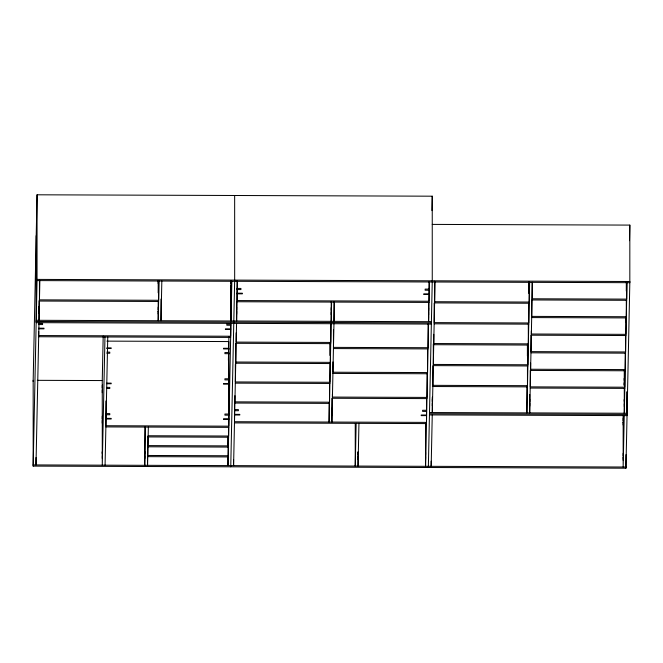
<?xml version="1.0" encoding="UTF-8"?>
<svg xmlns="http://www.w3.org/2000/svg" width="663" height="663" viewBox="0 0 663 663"><rect width="100%" height="100%" fill="white"/><g stroke="black" fill="none" stroke-linecap="round" stroke-linejoin="round"><path stroke-width="0.99" d="M228.785 380.206L228.793 379.684M228.776 353.976L228.785 353.097M228.785 349.401L228.785 348.871M426.483 415.875L426.475 415.668M426.475 412.046L426.483 411.027M228.776 353.503L228.776 354.117M426.483 411.64L426.475 411.217M228.793 384.01L228.793 384.573M230.674 294.869L230.674 294.19M228.785 384.034L228.785 384.772M33.15 381.498L37.062 194.798L432.243 196.19L432.259 280.805L428.348 467.506M33.167 466.106L37.078 279.405L629.85 281.502L625.938 468.202L33.167 466.106L33.175 380.313M39.026 313.574L39.067 310.698L39.067 311.337M39.026 309.306L39.059 306.53L39.059 307.665M38.976 322.674L35.993 464.929L35.993 457.561M39.855 280.598L39.026 320.304L39.018 300.695M103.188 336.1L102.251 380.554L102.276 465.169L104.961 336.978M102.251 387.921L102.301 385.054M102.259 392.687L102.293 389.91M102.259 418.917L102.293 416.14M102.259 423.176L102.309 420.309M102.268 453.036L102.309 451.395M102.276 458.431L102.317 455.564M102.268 454.172L102.309 452.522M105.077 465.177L107.762 336.986M144.741 454.321L144.783 451.544M144.749 458.581L144.791 455.713M145.545 427.055L144.749 465.318L144.741 427.138M148.346 427.063L147.551 465.327L147.542 456.045M158.192 283.499L158.225 280.722M158.2 309.729L158.233 306.952M158.2 313.997L158.25 311.121L158.25 311.759M159.029 281.021L158.2 320.726L158.2 301.118M161.83 281.029L161.001 320.735L160.993 299.071M228.395 360.382L228.892 336.671M230.923 287.767L230.956 284.991M230.906 283.598L230.956 280.731L231.014 320.983L231.843 281.278M230.923 312.87L230.964 311.22M231.014 308.859L231.047 307.209L231.014 309.986M227.981 458.879L228.031 456.641M230.915 318.853L230.964 315.986M231.014 314.254L231.055 311.378L231.055 312.016M230.964 323.353L227.981 465.617L227.981 456.326M230.757 466.81L234.669 280.101L234.652 195.494M236.608 310.002L236.65 307.234M236.616 314.27L236.658 311.403M236.567 323.37L233.583 465.633L233.583 459.442M237.445 281.294L236.616 321.008L236.608 301.4M331.21 314.602L331.251 311.734M331.21 310.342L331.243 307.566M331.16 323.71L329.097 422.049L329.097 402.449M331.616 302.079L331.21 321.34L331.202 301.731M331.898 411.06L331.931 408.292M331.898 415.328L331.948 412.461M333.961 323.718L331.898 422.066L331.898 398.33M334.409 302.088L334.011 321.348L334.003 301.748M356.147 423.334L355.252 466.064L355.244 423.756M358.045 455.075L358.086 452.299M358.053 459.343L358.095 456.467M358.948 423.342L358.053 466.072L358.045 451.627M425.571 459.583L425.621 456.708M425.571 455.315L425.605 452.539M428.555 316.682L428.505 319.549L428.505 318.92M428.605 314.95L428.555 311.925M428.605 310.682L428.638 307.914M428.555 324.05L425.571 466.313L425.563 422.977M429.433 281.974L428.605 321.688L428.596 302.079M431.936 210.61L432.243 196.19M432.301 401.554L432.334 398.786M432.301 405.822L432.342 402.955M432.251 414.922L431.174 466.329L431.174 461.175M435.036 281.999L432.301 412.56L432.301 397.17M529.629 282.33L526.894 412.892L526.886 386.231M529.696 401.902L529.729 399.134M529.696 406.17L529.737 403.303M532.43 282.339L529.696 412.9L529.687 394.444M623.154 425.024L623.203 422.157L623.203 422.787M623.154 420.756L623.187 417.988M624.281 384.714L624.331 382.485L624.281 385.352M624.281 381.084L624.314 378.316L624.314 379.443M623.162 456.011L623.195 453.243M624.289 402.242L624.322 399.466L624.322 400.593M623.162 460.279L623.212 457.412L623.212 458.042M624.289 406.502L624.339 403.634L624.339 404.273M624.239 415.602L623.162 467.009L623.154 415.419M627.024 282.678L624.289 413.24L624.281 388.626M629.51 240.677L629.833 225.097L432.243 224.401M228.793 384.126L223.514 384.159L223.514 383.529L228.801 383.546M426.483 415.61L421.204 415.643L421.204 415.013L426.491 415.03M237.039 288.43L240.926 288.446L240.926 289.574L237.039 289.557M429.027 289.109L425.14 289.101L425.14 290.228L429.027 290.237M237.039 293.187L242.335 293.212L242.335 293.842L237.039 293.825M429.027 293.875L423.74 293.85L423.74 294.488L429.027 294.505M532.058 299.958L626.659 300.298M39.432 301.043L158.606 301.466M237.014 301.74L429.011 302.419M434.596 302.9L529.19 303.24M531.693 317.577L626.286 317.917M36.225 320.295L431.406 321.696M36.2 321.48L431.381 322.881M434.157 323.809L528.751 324.141M431.356 324.058L36.175 322.657L36.208 235.68M38.703 323.428L42.589 323.445L42.589 324.572L38.703 324.555M230.691 324.108L226.804 324.091L226.804 325.226L230.691 325.235M38.703 328.185L43.99 328.21L43.99 328.84L38.703 328.823M230.691 328.865L225.403 328.848L225.403 329.486L230.691 329.503M531.32 335.196L625.913 335.536M38.678 336.738L230.666 337.417M106.917 341.13L228.793 341.561L228.81 426.168L105.898 425.729L105.898 400.966M236.144 343.293L330.746 343.625M433.726 344.71L528.32 345.05M106.76 347.86L111.169 347.876L111.169 348.506L106.76 348.498M228.793 348.29L223.506 348.274L223.506 348.912L228.793 348.929M333.439 348.564L428.033 348.904M530.955 352.815L625.549 353.155M106.859 352.128L109.776 352.136L109.776 353.263L106.859 353.255M228.793 352.559L224.906 352.542L224.906 353.669L228.793 353.686M235.73 363.208L330.323 363.548M433.287 365.62L527.881 365.951M530.582 370.435L625.176 370.766M332.917 373.418L427.511 373.75M228.801 378.788L224.906 378.772L224.906 379.899L228.801 379.916M37.31 380.33L102.483 380.562M235.315 383.131L329.909 383.463M106.768 383.115L111.177 383.131L111.177 383.761L106.768 383.744M432.848 386.521L527.441 386.861M530.218 388.054L624.811 388.385M106.867 387.383L109.785 387.391L109.785 388.518L106.867 388.51M332.395 398.264L426.989 398.604M234.893 403.046L329.486 403.386M234.503 409.593L238.39 409.601L238.39 410.728L234.503 410.72M426.491 410.273L422.604 410.256L422.604 411.383L426.491 411.4M429.5 412.543L627.09 413.248M429.475 413.729L627.065 414.433L627.082 391.709M105.898 413.604L109.785 413.621L109.785 414.748L105.898 414.731M228.81 414.043L224.914 414.027L224.914 415.154L228.81 415.171M234.503 414.35L239.791 414.367L239.791 415.005L234.503 414.988M429.45 414.914L627.041 415.618L627.032 391.883M105.898 418.361L111.185 418.386L111.185 419.016L105.898 418.999M228.81 418.801L223.522 418.784L223.522 419.414L228.81 419.439M234.478 422.903L426.466 423.582M105.873 426.914L228.785 427.353M148.164 435.748L228.602 436.03L228.602 427.776M148.139 436.925L228.578 437.215M228.395 445.892L147.965 445.602L147.957 436.32M147.94 446.787L228.37 447.077L228.395 436.602M147.733 456.65L228.163 456.931M33.191 464.92L625.963 467.025M228.793 379.543L228.785 380.347M629.833 225.097L629.825 282.687L37.053 280.59L37.062 194.798M626.676 281.676L626.684 299.112L532.082 298.781L532.082 282.372M626.303 281.858L626.303 291.09M626.311 300.322L626.311 316.732L531.718 316.392L531.709 299.983M625.938 317.942L625.938 334.351L531.345 334.011L531.345 330.936M625.913 318.099L625.913 322.201M625.963 454.644L625.938 468.202M625.565 318.124L625.54 322.384M625.565 335.561L625.574 351.97L530.98 351.63L530.972 335.221M625.201 353.18L625.201 369.589L530.607 369.25L530.607 363.1M624.803 369.929L624.836 387.209L530.243 386.869L530.234 370.46M624.281 370.161L624.231 385.684M529.19 281.7L529.215 302.055L434.621 301.723L434.621 281.211M528.767 281.941L528.751 293.377M528.776 302.452L528.776 322.964L434.182 322.624L434.182 303.14M528.312 323.511L528.345 343.865L433.751 343.533L433.743 334.301M527.897 344.263L527.905 364.774L433.312 364.435L433.304 343.923M527.458 344.652L527.458 355.932M527.458 365.164L527.466 385.675L432.873 385.344L432.864 365.852M527.433 344.81L527.433 356.089M429.027 281.634L429.036 301.242L237.039 300.563L237.039 280.955M428.513 313.566L428.513 314.693M428.049 323.983L428.058 347.719L333.464 347.379L333.456 329.842M427.511 347.959L427.536 372.565L332.942 372.233L332.942 361.915M427.013 373.683L427.013 397.419L332.42 397.079L332.42 393.988M426.491 397.634L426.491 422.397L234.503 421.718L234.503 403.145M330.762 322.84L330.771 342.44L236.169 342.108L236.169 332.818M330.348 342.754L330.348 362.363L235.755 362.023L235.755 343.451M329.925 343.069L329.925 355.451M329.925 362.678L329.934 382.278L235.34 381.946L235.332 364.401M329.511 382.592L329.511 402.201L234.917 401.861L234.917 395.67M230.683 288.77L230.691 319.723M230.691 322.823L230.691 336.232L38.703 335.553L38.703 331.425M228.586 351.423L228.578 414.516M228.188 436.146L228.188 455.754L147.758 455.464L147.75 446.182M227.981 436.718L227.981 446.008M158.623 280.673L158.631 300.281L39.457 299.858L39.449 280.25M158.192 280.482L158.192 292.864M230.674 294.289L230.666 294.969L230.674 294.297"/></g></svg>
